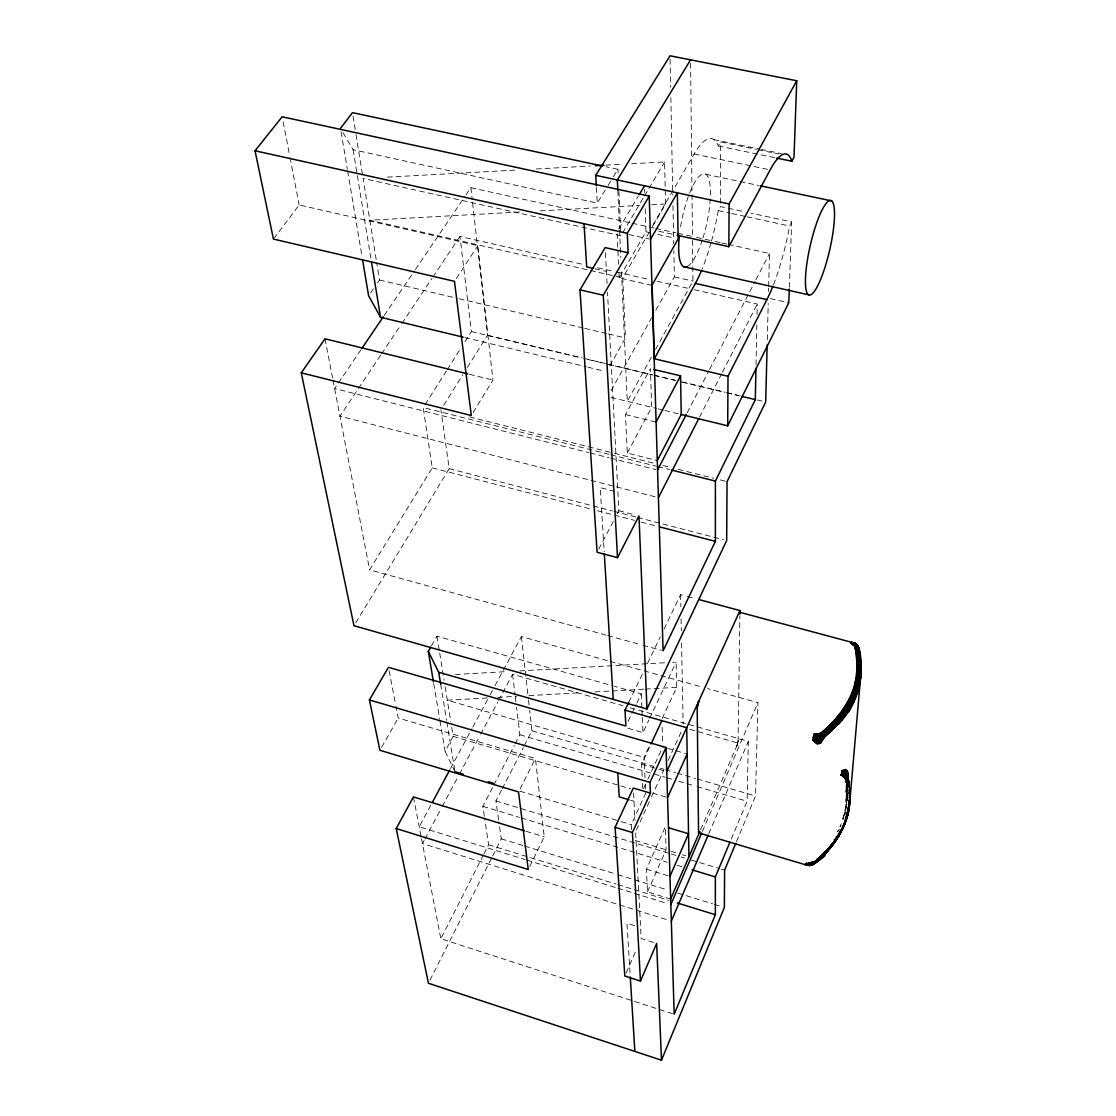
<?xml version="1.0" encoding="UTF-8"?>
<svg xmlns="http://www.w3.org/2000/svg" width="1116" height="1116" viewBox="0 0 1116 1116"><rect width="100%" height="100%" fill="white"/><g stroke="black" fill="none" stroke-linecap="round" stroke-linejoin="round"><path stroke-width="0.75" stroke-dasharray="5 3.75" d="M720.448 203.182L720.601 141.969L756.453 149.391M845.468 811.695L844.338 812.853L844.728 815.196L846.751 794.104L845.677 790.574L846.584 790.588L846.221 777.81L845.621 774.657L841.464 771.812L841.715 770.249L845.37 769.105L848.132 771.77L849.318 782.539L846.054 784.925L846.444 804.664L842.134 821.083L843.808 818.67L843.71 815.615M700.555 829.885L738.081 743.061L739.88 615.795M731.231 839.079L747.106 801.246L748.32 741.401L629.619 707.614M756.034 364.848L756.843 324.882M757.053 314.447L757.276 304.026L691.013 288.96M736.448 841.715L755.532 795.973L757.931 702.662L707.6 688.6M767.292 339.808L768.227 303.552M768.533 291.471L768.617 288.012M768.659 286.282L769.51 253.485L728.79 244.516M847.267 799.907L845.105 775.425L843.138 773.109L841.45 773.402L840.362 775.592L846.263 778.703L848.3 793.727L846.751 794.104L846.263 778.703L848.411 776.331L845.37 769.105L848.355 776.875L849.164 786.375M847.755 800.981L847.211 778.633L844.533 776.931L842.901 777.155L841.087 774.141L845.984 772.342L844.882 770.347L841.715 770.249L843.822 772.481C847.895 777.573 850.071 769.9 844.882 770.347L846.179 769.412C848.537 772.467 849.499 778.605 843.891 778.424L841.464 771.812L845.258 770.905L846.179 769.412M789.347 287.272L791.69 221.931L750.97 213.156M845.258 770.905C848.244 769.189 849.025 775.243 846.584 772.439L842.622 770.431L841.631 770.947L842.175 772.007C845.049 768.715 846.779 774.49 847.63 777.88L847.211 778.633C847.714 785.064 849.904 793.713 845.872 798.93L846.444 804.664L845.258 807.3L846.584 808.165M841.464 771.812L844.547 779.177L848.313 777.503L841.645 773.96M848.146 794.955L846.444 804.664L845.551 804.524M844.547 779.177L843.417 773.625L841.241 772.774L845.244 772.16L846.891 769.859L843.501 771.937M849.15 789.556L847.867 778.103L840.669 774.727C842.092 776.778 847.755 774.602 848.132 771.77M845.133 774.295L844.324 771.84L844.352 774.504C851.285 772.356 845.551 779.596 843.822 777.085M847.365 773.402L846.96 771.993L844.993 771.672M737.146 745.167L738.122 740.717L736.811 746.004L737.146 745.167A3.906 0.739 -74.3 0 0 738.122 740.717M846.04 808.193L846.444 804.664M848.174 774.225L844.533 776.931M844.728 815.196L846.012 811.695M839.595 829.607L837.586 831.685L841.171 823.775M708.813 833.61L748.32 741.401M702.383 831.462L757.931 702.662M626.174 972.915L636.399 949.507M647.503 891.907L666.099 849.82L665.345 826.817L646.457 869.183L647.503 891.907L670.66 899.05M636.399 830.067L650.795 798.484M651.521 796.894L663.769 770.054M668.079 760.568L682.49 728.985M631.53 829.607L631.265 824.626L645.662 793.253L645.285 784.715M643.527 788.677L647.085 780.949M647.796 779.4L662.751 746.939M644.978 777.894L644.072 757.401L649.861 744.944M662.193 718.481L676.687 687.344L676.115 662.137L672.641 662.332M642.174 776.359L641.616 764.223L650.307 745.558M627.987 728.274L642.969 732.584L648.856 720.057M649.596 718.495L676.115 662.137M628.071 721.424L636.12 704.587M636.845 703.066L641.24 693.873L614.456 686.312M628.754 702.327L643.039 672.683M647.545 663.322L660.323 636.79M664.076 628.992L680.607 594.661L685.545 595.986M529.779 866.407L544.231 836.833L535.443 758.531L398.231 718.034L395.943 706.205M430.009 980.155L491.877 857.479M492.658 855.93L501.279 838.855L498.852 821.627M520.056 788.9L535.443 758.531M672.516 1013.719L440.848 938.765L483.116 855.526M483.898 853.977L488.599 844.728L484.609 818M699.537 417.077L721.689 373.72M722.471 372.158L757.276 304.026M498.615 819.897L495.95 800.953L501.433 790.281M502.214 788.761L523.348 747.567M524.143 746.046L531.969 730.799L529.654 710.236M773.5 284.608A83.965 19.293 -77.4 0 0 789.584 226.018L791.69 221.931M484.358 816.326L482.851 806.296L493.091 786.515M493.872 784.994L514.35 745.418M515.132 743.898L519.861 734.76L516.541 707.125M687.163 412.767L708.744 371.014M709.539 369.466L755.113 281.316M755.923 279.767L769.51 253.485M598.734 549.17L614.037 519.972M617.26 513.834L618.878 510.765L607.495 292.239M424.108 840.487L422.462 843.57L669.67 920.533M424.917 838.953L441.308 808.165M442.131 806.631L458.509 775.857M459.332 774.323L479.824 735.849M480.633 734.314L497.848 701.992M498.671 700.457L512.593 674.287L622.937 705.703M627.276 453.068L651.702 407.298L650.447 368.643L625.49 414.552L627.276 453.068L657.282 460.601M430.762 805.347L419.225 826.817L525.162 859.571M450.529 768.533L471.956 728.636M472.779 727.102L489.254 696.426M490.077 694.891L494.193 687.219M495.016 685.684L521.381 636.594L608.611 660.965M454.993 771.728L445.089 751.249L453.152 736.379L451.031 723.224M651.381 357.19L627.276 401.328L621.375 269.877M655.538 349.573L692.938 281.079L692.464 237.527M711.478 241.112A83.156 21.943 -77.8 0 0 718.23 210.589L720.448 206.572L744.191 211.691M611.219 390.53L651.632 317.795M655.845 310.22L674.371 276.88L673.855 250.765M609.782 365.797L625.448 337.953L622.77 277.856L648.968 232.644M381.574 747.371L398.231 718.034M653.055 224.86L694.138 153.98A83.156 21.943 -77.8 0 1 718.313 145.973L720.601 141.969M431.474 645.857L436.984 636.19L612.782 685.838M651.939 285.361L619.185 277.898L645.997 231.765L645.215 207.925M652.455 226.618L665.555 204.005L664.592 161.946L629.94 163.843M622.658 232.798L643.625 197.379M644.49 195.9L664.592 161.946M618.836 228.919L638.31 196.193M355.767 622.756L449.204 468.636L440.918 409.712M343.017 132.623L353.088 149.711L597.269 203.084L607.16 186.944M608.067 185.465L612.558 178.128M613.465 176.663L617.957 169.325L606.044 166.772M473.114 412.557L492.951 380.054L477.871 245.687L299.172 204.967L274.452 237.694M606.072 635.102L369.619 569.857L432.241 467.841L423.215 407.549L609.001 454.31M443.652 405.331L462.833 374.683M467.395 367.373L487.483 335.274L472.431 201.438M425.07 404.62L446.386 371M447.307 369.549L460.28 349.085M464.912 341.775L471.398 331.55L459.973 236.466L583.989 264.645M844.882 770.347L845.621 769.552M456.346 278.484L477.871 245.687M847.797 773.458L845.775 775.16L841.938 776.038M380.598 355.293L339.948 416.156L589.332 479.936M381.574 353.842L400.923 324.868M401.9 323.417L431.892 278.498M432.869 277.047L459.973 236.466M360.9 349.824L334.619 388.549L588.606 452.594M384.253 315.396L414.427 270.923M415.403 269.486L465.051 196.318M466.014 194.881L470.882 187.711L630.373 222.837M370.582 292.866L373.553 288.584M377.515 282.85L379.496 279.99L376.734 262.916M847.588 771.072L846.584 772.439M847.421 770.612L845.482 772.621L845.747 774.072L842.859 772.565L842.287 773.221M842.287 776.569L847.644 774.434M840.362 775.592L844.352 774.504M840.083 826.44L841.213 826.007M848.118 790.17L846.584 790.588M848.341 797.284L847.337 797.549M843.138 773.109L844.505 772.914M843.961 770.682C842.134 770.835 848.132 771.017 848.104 772.816M387.364 177.137L515.578 170.106M536.378 168.976L590.085 166.033M605.681 165.168L623.007 164.219M519.442 212.026L369.842 220.243L588.83 270.114M540.311 210.882L639.468 205.442M651.646 204.772L665.555 204.005M455.44 674.496L505.827 671.665M519.735 670.897L665.68 662.709M487.287 697.96L447.321 700.206L644.072 757.401M497.708 697.374L516.82 696.3M528.984 695.617L581.115 692.701M595.023 691.92L610.661 691.041M612.405 690.943L643.681 689.186M645.411 689.088L676.687 687.344M846.653 770.054L845.328 769.998M714.003 139.653L759.55 149.07M761.238 149.418L781.493 153.617M758.155 149.739L778.633 153.98M718.313 145.973L775.132 157.774M694.138 153.98L770.152 169.883M705.786 174.263L758.517 185.437M718.23 210.589L730.115 213.156M731.817 213.533L745.404 216.462M747.106 216.839L789.584 226.018M632.075 223.214L654.129 228.069M655.831 228.445L676.184 232.937M677.886 233.3L694.85 237.038M696.551 237.415L713.515 241.154M715.217 241.53L720.308 242.646M721.996 243.023L727.088 244.139M658.775 231.221L675.459 234.904M645.997 231.765L649.386 232.519M657.84 234.388L674.775 238.126M628.782 234.499L648.87 238.95M620.901 235.755L363.105 178.462L376.455 261.214M674.371 276.88L692.938 281.079M770.291 298.572L788.789 302.743M597.576 267.742L614.567 271.593M616.269 271.983L650.237 279.697M657.031 281.246L689.311 288.584M594.898 268.761L606.406 271.369M590.517 270.504L622.77 277.856M379.496 279.99L457.518 298.377M459.22 298.781L583.04 327.964M584.728 328.369L606.783 333.558M608.485 333.963L625.448 337.953M487.483 335.274L581.896 357.901M583.584 358.306L652.721 374.878M654.408 375.283L674.636 380.137M681.374 381.756L725.219 392.26M726.907 392.665L738.708 395.496M757.248 399.947L762.312 401.16M471.398 331.55L581.241 357.887M588.006 359.505L604.9 363.551M606.602 363.955L652.232 374.906M653.92 375.311L675.891 380.57M682.643 382.202L724.898 392.33M726.586 392.734L740.103 395.971M464.842 337.548L586.263 366.787M587.937 367.192L604.802 371.251M611.094 397.38L656.626 408.498M658.259 408.888L663.183 410.088M664.829 410.493L679.588 414.092M469.445 374.279L492.951 380.054M625.49 414.552L656.11 422.085M847.909 774.002L845.928 772.942L847.002 778.326M469.529 416.896L612.6 452.859M614.274 453.291L656.361 463.865M663.085 465.553L671.497 467.674M678.235 469.362L713.584 478.248M720.308 479.95L725.358 481.219M610.689 454.728L656.292 466.209M657.98 466.627L669.795 469.613M590.294 453.026L608.792 457.686M610.48 458.118L655.887 469.571M591.02 480.368L655.05 496.76M614.693 491.319L600.227 487.608L604.175 551.848M618.878 510.765L635.632 515.09M449.204 468.636L612.321 510.919M614.009 511.351L635.869 517.015M637.543 517.447L723.308 539.67M432.241 467.841L590.671 508.98M597.409 510.723L634.488 520.349M641.226 522.107L656.403 526.041M687.205 596.432L695.449 598.636M607.746 635.562L641.295 644.811M642.969 645.271L661.411 650.363M610.299 661.425L700.89 686.731M689.855 729.306L738.081 743.061M667.633 748.348L685.531 753.509M531.969 730.799L653.767 766.301M660.435 768.254L663.769 769.217M665.443 769.705L675.445 772.621M677.119 773.109L695.463 778.466M697.137 778.954L755.532 795.973M641.616 764.223L657.338 768.812M658.914 769.273L666.768 771.561M519.861 734.76L665.234 777.294M666.894 777.782L671.916 779.247M678.598 781.2L695.31 786.096M696.97 786.585L747.106 801.246M652.721 793.155L667.563 797.535M453.152 736.379L619.101 785.413M620.761 785.901L630.721 788.845M630.721 800.284L634.014 801.26M519.847 791.188L619.617 821.139M621.277 821.641L631.265 824.626M635.311 840.515L666.099 849.82M670.995 851.299L675.891 852.777M682.42 854.758L685.684 855.735M495.95 800.953L669.53 853.461M671.19 853.963L679.532 856.488M681.206 856.99L684.54 857.995M691.222 860.018L697.891 862.04M699.565 862.542L719.597 868.597M721.257 869.113L724.605 870.117M482.851 806.296L519.386 817.4M521.046 817.902L667.201 862.291M677.161 865.318L682.141 866.825M526.027 831.28L544.231 836.833M646.457 869.183L669.963 876.367M501.279 838.855L522.916 845.496M524.576 846.012L616.144 874.163M617.818 874.665L632.8 879.282M634.46 879.785L667.759 890.024M677.747 893.093L712.706 903.834M714.38 904.351L722.708 906.903M488.599 844.728L616.046 884.067M617.706 884.583L632.605 889.173M634.251 889.689L669.014 900.417M526.822 860.087L616.199 887.722M617.859 888.224L632.758 892.842M634.418 893.344L667.521 903.583M634.544 925.708L626.997 923.351L630.177 975.258M653.558 942.49L641.17 938.584L635.632 832.41M840.892 775.327L842.524 775.983M841.45 773.402L847.058 775.732M845.621 774.657L847.979 775.634M842.985 818.363L843.808 818.67M847.295 774.811L848.174 775.202M843.612 771.379L841.924 770.626L841.924 771.393M842.175 772.007L843.64 773.053M849.597 785.385L848.313 777.503L841.087 774.141M842.733 771.407L843.822 772.481M843.961 777.726L845.426 778.996L846.054 784.925M844.617 772.356L845.398 773.179L845.244 772.16M845.886 796.14L846.779 797.619L847.1 784.66M847.658 776.025L848.885 786.668M847.211 778.633L848.606 783.795M283.129 121.853L289.686 155.78M290.007 157.482L299.172 204.967M325.021 338.818L332.694 378.603M333.014 380.263L369.619 569.857M389.093 670.716L395.622 704.517M413.45 796.908L421.164 836.874M421.499 838.548L440.848 938.765M341.064 131.758L347.369 169.339M347.662 171.041L362.002 256.457M433.719 683.536L439.69 719.095M439.969 720.783L445.089 751.249M353.088 149.711L371.014 259.121M440.667 684.261L446.567 720.28M446.846 721.996L454.714 770.012M353.033 116.022L355.753 132.902M356.018 134.59L362.56 175.086M436.984 636.19L439.453 651.437M439.718 653.139L444.084 680.188M445.158 686.856L450.766 721.578M848.313 777.503L849.388 786.069M848.495 776.903L849.555 785.552M512.593 674.287L515.09 695.031M515.299 696.761L516.331 705.396M470.882 187.711L472.235 199.722M521.381 636.594L528.314 698.253M528.496 699.969L529.472 708.534M848.02 784.227L848.3 787.087M849.262 782.86L849.653 788.956M849.109 783.181L849.443 789.263M596.418 187.46L597.269 203.084M605.43 252.69L607.034 283.548M633.581 793.002L635.004 820.302M617.148 233.607L618.557 264.269M618.962 272.792L619.185 277.898M642.495 783.293L642.746 788.496M617.957 169.325L618.111 172.729M618.934 191.464L620.761 232.351M641.24 693.873L641.923 709.023M641.993 710.711L642.216 715.747M642.286 717.435L642.969 732.584M617.804 190.32L619.519 228.375M619.589 230.105L620.831 257.768M644.616 189.19L644.727 192.594M662.109 727.227L662.639 743.647M670.102 59.288L670.646 87.132M670.856 97.58L672.767 195.063M672.976 205.511L673.729 243.804M680.607 594.661L680.844 606.727M681.081 618.794L681.318 630.861M681.555 642.928L683.145 723.963M690.595 63.333L692.45 235.783M680.551 226.757A47.681 12.583 -77.8 0 1 705.465 174.082A47.681 12.583 -77.8 0 1 702.843 238.238M702.355 239.787A47.681 12.583 -77.8 0 1 687.205 266.557M711.018 242.772A83.156 21.943 -77.8 0 1 702.271 268.635"/><path stroke-width="1.5" d="M524.367 830.764L413.45 796.908L396.208 828.532L528.259 869.517L518.521 791.928L379.914 750.301L369.424 699.955L388.438 667.326L666.029 747.441L674.176 1014.249L715.356 914.729L715.356 876.925L729.906 842.231M467.771 373.874L325.021 338.818L301.278 372.814L471.301 415.515L454.477 281.33L273.42 239.061L255.034 150.772L282.153 116.775L649.219 196.109L663.085 650.823L715.384 541.358L715.398 481.094L755.323 399.612L755.951 368.336M859.055 649.54L856.753 644.671L851.382 642.495L855.093 647.029L857.423 662.792L860.855 664.927L858.874 648.563L856.558 645.466L851.815 643.304C853.154 639.886 860.896 649.038 857.646 648.145L858.037 646.206L859.153 650.042L858.874 648.563L851.257 643.611C858.413 638.715 861.58 657.045 860.645 661.244C863.212 684.192 854.451 707.349 838.632 723.935C854.954 704.88 864.105 679.742 859.669 654.632C860.073 649.149 857.758 642.886 851.606 642.286L739.545 612.238M859.055 649.205C859.111 646.499 853.949 640.417 852.122 644.281L855.86 645.606L858.595 648.368C866.797 682.42 849.973 716.625 823.664 737.815C818.795 742.056 814.568 746.367 813.243 737.132L815.447 734.747L820.818 733.184L823.957 737.174L821.013 742.726L819.381 743.535L816.466 743.521L812.741 739.992L813.648 739.127C828.881 727.827 842.454 713.222 850.727 695.993C855.93 684.457 857.59 671.567 856.614 659.012C856.056 653.864 858.316 644.351 851.606 642.286M813.494 739.908L813.425 738.206L819.632 733.491L822.966 738.945L817.428 743.702L816.703 741.512L813.648 739.127L816.94 739.28L820.26 743.214C822.673 740.229 818.265 736.462 816.019 734.481L814.248 733.979L813.899 734.942L817.4 738.959L815.433 741.484L812.741 739.992L822.534 734.398C842.162 718.913 858.427 696.356 859.055 670.535C859.501 667.242 858.497 638.701 853.601 645.313M680.83 414.399L727.688 425.838L728.009 376.259L766.887 299.604A83.965 19.293 -77.4 0 0 772.858 286.24M677.119 235.267L728.846 246.678L729.125 203.963L796.74 80.757L670.032 55.8L595.749 175.31L596.321 185.716M853.852 644.63L851.103 642.969L852.066 642.439L856.307 644.434L855.121 647.643C865.165 680.746 845.328 712.371 823.19 735.332L823.51 738.401L822.004 738.039L816.563 742.531L817.428 743.702M739.908 614.051L739.964 610.564L698.742 599.515M853.266 643.765C849.611 641.337 858.623 644.337 857.772 647.238C854.619 649.47 854.675 641.505 857.088 645.383C861.692 661.23 862.25 678.43 856.935 694.18C852.763 697.835 849.834 720.601 843.347 709.999L843.138 709.26M767.152 344.983L765.688 401.969L727.046 481.638L726.669 540.549L646.959 708.995L353.967 625.727L301.278 372.814M860.031 655.315L858.999 654.046L860.659 676.463L849.681 803.046C848.509 818.893 841.534 833.833 831.211 845.802M849.862 789.835L849.876 796.14L849.862 788.231C851.048 806.268 847.17 827.946 834.043 840.139M848.439 804.245L849.527 803.353L850.029 795.834L847.532 813.466M830.96 845.802L838.367 836.442L842.859 828.128C834.503 841.715 824.961 860.492 808.877 865.026C798.944 863.073 815.489 868.485 812.476 861.984L805.375 864.747L698.742 832.913M789.291 288.988L788.789 302.743L727.688 425.838M796.74 80.757L794.006 157.161L791.844 161.234A83.965 19.293 -77.4 0 0 770.152 169.883L728.846 246.678M856.544 673.38L860.576 676.059L860.966 667.577M805.375 864.747L809.644 865.472L812.587 864.747L827.779 850.434L815.14 863.003L810.216 865.458C818.028 860.283 809.867 865.625 806.338 864.286C814.234 868.918 823.301 854.549 829.188 848.606M849.862 798.442L850.029 795.834M813.899 735.723L823.957 737.174L841.018 720.518L851.871 705.577C859.041 692.729 860.576 677.203 857.423 662.792L857.479 666.405L860.924 668.637L858.106 646.373L852.638 643.235M857.13 673.659L856.711 677.273L860.157 679.784L860.687 671.971L857.381 670.032L856.711 689.325L851.076 706.288L847.881 702.94L846.514 704.057L836.233 723.042L822.004 738.039L822.464 739.573L813.648 739.127M848.746 806.296L849.276 800.298L848.718 802.934M849.471 801.232L848.62 807.496L849.625 801.037M819.716 742.949L821.334 740.215L817.986 740.494L816.019 742.154L819.381 743.535L819.381 742.293L814.652 740.871L814.582 739.685L820.469 741.066L820.26 743.214M822.269 738.666L818.726 737.969L815.015 734.286L813.899 734.942C829.425 741.261 836.01 719.862 843.347 709.999L834.252 721.062L830.722 723.852L830.178 725.219L832.941 729.18L848.23 708.66L852.68 696.147L855.33 684.471C861.859 685.419 857.967 698.867 853.084 691.836L854.354 688.042L857.869 691.264M822.018 740.257L818.739 733.798L821.767 733.519L838.074 716.765L840.432 719.15L840.822 721.452M812.476 861.984L811.039 865.263L805.278 864.523L807.956 865.151L813.913 863.896L823.915 854.563C818.963 857.102 813.982 867.425 807.314 864.565L805.543 864.705L811.346 865.249L807.928 864.663L808.974 863.031L812.057 863.756L814.847 862.989L811.667 865.053L814.15 863.798M807.928 864.663L809.365 865.36L813.187 862.64L812.49 862.738C811.876 868.583 841.032 842.022 812.057 864.705M860.659 676.463L860.157 679.784M854.8 643.416L855.372 646.792C857.981 646.513 860.073 650.684 858.106 646.373M848.899 807.245C848.592 816.396 842.05 831.434 834.935 840.264M849.025 803.897L849.374 801.33M848.606 711.045L855.414 693.217L856.711 677.273L856.112 680.886L859.39 683.104L858.734 687.205L859.348 685.364L860.422 675.682L859.613 659.933L856.614 659.012M836.777 838.73L827.235 851.034L810.83 865.026C816.48 857.646 816.047 867.802 808.737 863.24L806.938 865.151L805.264 864.049M857.088 645.383L855.121 647.643M849.764 802.599L845.537 820.748M849.262 806.659L845.147 820.916M854.549 644.225L856.6 645.062L858.748 648.229M851.815 643.304L854.075 643.095L854.424 644.741L857.465 645.383M857.73 690.888C860.799 675.919 860.841 657.352 855.902 644.016M698.253 702.396A4.366 0.921 -74.4 0 0 697.179 707.391L698.63 701.462L697.179 707.391L698.546 832.187A4.045 0.781 -73.7 0 0 699.579 832.062L698.546 832.187M858.204 647.782L857.116 645.09L855.791 645.676L856.251 647.113C859.934 649.428 854.954 643.737 853.935 643.974L854.94 645.02M813.076 862.528L806.687 864.788L807.733 865.291L808.43 863.937L812.49 862.738M847.937 813.871L846.695 814.959L848.69 810.272L846.849 817.735L842.036 829.439L847.1 816.968M847.63 813.383L849.527 803.353M815.643 862.138L814.847 862.989M817.986 740.494C843.515 720.49 868.918 688.195 856.628 653.39L856.014 653.306M856.363 644.323L855.093 647.029L856.879 647.587M817.317 858.678L818.865 859.194L826.761 851.131L836.107 839.916L840.767 832.383C834.182 844.798 823.845 854.828 812.95 863.393C812.225 864.579 806.394 866.56 807.845 864.189L810.146 865.012L810.049 863.868M854.396 645.536C854.786 642.439 858.288 645.02 854.424 644.741M821.013 742.726L819.144 739.49L823.176 736.295L822.534 734.398C847.867 714.045 866.086 680.341 856.056 647.559C864.607 680.202 848.034 714.087 821.767 733.519L819.674 737.146L814.401 740.382M815.21 740.926L820.093 741.484M842.217 828.351L846.988 817.456L843.124 825.993M808.905 865.36L808.737 863.24L811.485 864.063L815.88 860.896M819.618 738.192L819.144 739.49L814.248 733.979M853.335 702.787C857.772 689.144 861.678 673.687 857.227 659.193M808.472 865.402L809.686 863.156M846.277 817.219L847.281 814.666M811.081 865.318L813.271 862.933L811.681 863.059L811.876 864.495M396.208 828.532L428.446 983.266L661.481 1060.2L724.368 907.42L724.605 870.117L735.793 843.305M853.043 644.378L854.075 643.095M855.791 644.406L854.968 645.411L856.6 645.062L858.092 648.801L858.232 646.722L855.302 646.108M671.33 921.049L708.13 835.2M670.66 899.05L699.871 831.462M670.828 904.602L701.699 833.052M640.472 981.062L632.409 832.536L650.433 793.113L633.316 788.063L615.097 827.319L624.807 976.04L640.472 981.062L656.654 943.466L661.481 1060.2M669.963 876.367L688.544 833.75L668.665 827.807M667.563 797.535L687.163 753.97M843.961 825.547L840.167 833.066L838.758 833.303M666.768 771.561L739.964 610.564M650.433 793.113L649.986 782.386L666.029 747.441M651.033 743.995L661.9 720.657M849.834 792.541L849.876 796.14M805.905 864.9L809.449 865.374L810.425 863.379M430.678 647.238L428.321 651.381L438.7 672.25L625.867 726.028L625.002 710.125L628.754 702.327M829.565 846.835C841.562 834.782 827.988 852.401 825.561 850.908M806.143 864.677L807.021 863.198L809.044 864.607M832.118 843.57C834.057 844.421 838.269 837.893 835.326 840.236M836.247 836.735L838.451 836.135M844.31 825.031L845.412 821.795M658.412 497.61L698.755 418.626M738.583 613.591L739.922 613.284A4.213 0.865 -74.9 0 0 738.932 612.893M649.219 196.109L627.29 233.314L628.099 252.746L605.165 247.599L579.985 289.853L597.116 552.239L617.511 557.651L638.98 515.969L646.959 708.995M842.65 828.742L838.102 836.609M657.575 469.989L686.354 414.315M657.282 460.601L681.22 414.496L680.551 375.841L653.795 369.452M856.488 646.443L857.618 645.955L858.762 648.005M656.11 422.085L680.551 375.841M432.408 802.278L449.706 770.054M728.009 376.259L654.367 358.766L695.38 283.408A83.156 21.943 -77.8 0 0 701.601 270.253M651.939 285.361L678.151 238.866L677.356 192.845L650.544 239.326M838.562 836.219L840.767 832.383M617.511 557.651L603.282 295.238L628.099 252.746M639.189 194.7L644.504 185.786M690.567 59.846L617.343 179.941L617.804 190.32M813.773 863.686L830.36 846.905M839.957 832.09L841.478 829.662L837.167 836.819M813.996 862.891L810.216 865.458M835.856 840.083L838.702 835.954M809.644 865.472L811.332 862.975L813.062 862.975M361.877 348.387L383.29 316.818M831.113 846.625L836.442 839.441M340.492 128.34L352.475 112.646L602.64 166.047M823.19 735.332L827.737 731.371L840.794 713.417L843.794 717.086L841.018 720.518M830.834 845.802L832.536 843.626L830.555 845.775M830.862 846.779L834.015 842.845M855.372 646.792L856.767 645.913L856.042 645.146L851.257 643.611M827.667 850.685L831.211 846.207M808.974 863.031L809.491 864.677L808.43 863.937L809.449 865.374L810.927 864.691L809.881 863.212L808.821 863.533L809.491 864.677L811.611 865.165M813.48 864.021L814.234 863.003L813.494 863.087M829.09 847.951L818.154 859.055M827.235 851.034L831.434 846.165M850.727 695.993L852.68 696.147L854.87 698.7L857.367 690.093L858.497 682.015L857.479 666.405L857.702 685.684L850.099 704.573L840.697 719.611L828.56 733.31L826.328 729.669L830.178 725.219L820.818 733.184M827.779 850.434C827.709 853.21 818.893 857.995 823.65 852.931M823.915 854.563L818.865 859.194M827.737 731.371C839.33 721.355 849.639 708.827 851.899 693.245L853.084 691.836L847.895 708.214L840.892 720.071L837.098 724.912L834.252 721.062L826.775 730.101L821.767 733.519M828.267 732.361L836.791 724.005L842.887 715.272L848.425 703.233L849.443 698.714M821.753 854.968L825.98 851.048L819.953 857.004M816.94 739.28L813.787 736.644L817.749 734.049L820.916 734.677M817.512 739.88L818.753 738.918L822.394 739.266M814.624 863.407L811.499 864.788L808.821 863.533M823.678 736.281C835.326 727.911 843.724 714.938 848.034 701.406L849.834 699.3L853.084 702.522M814.652 739.015L818.753 738.918L818.726 737.969L813.243 737.132L817.079 740.201L818.6 743.033C817.916 743.479 815.922 738.625 813.425 738.206L816.201 738.653M811.904 863.31L812.49 864.384L814.024 863.798L811.346 865.151M812.336 864.774L814.443 863.575L813.048 864.398M821.32 741.624L819.381 742.293L818.739 740.801M807.314 864.565L810.146 865.012M809.365 865.36L810.146 865.179M844.882 706.679L847.239 707.558L848.844 709.971M812.197 864.942L812.867 863.993L809.393 863.561L812.281 864.468M813.522 863.31L811.792 863.435M819.8 740.759L820.874 740.647M853.308 643.29L854.089 643.235M595.288 165.74L603.951 165.266M814.164 738.708L815.21 738.653M808.375 864.133L806.073 863.84L806.394 863.073L808.11 864.858M818.279 738.318L813.955 737.732M816.884 736.937L813.787 736.644M814.303 736.225L824.027 737.955M815.433 741.484L819.005 742.67M837.321 716.737L838.074 716.765M816.019 734.481L818.53 734.635M851.703 642.816L854.075 644.183M856.628 653.39L858.274 653.711M819.116 735.193L822.729 735.472L821.85 734.244M816.507 734.872L814.527 734.523M821.027 737.899L818.154 737.327M776.806 158.123L791.844 161.234M760.219 185.786L831.671 200.908A48.476 9.974 -77.1 0 1 821.599 276.991A48.476 9.974 -77.1 0 1 806.631 265.301A48.476 9.974 -77.1 0 1 831.671 200.908M595.749 175.31L729.125 203.963M255.034 150.772L627.29 233.314M683.829 266.794L808.654 294.805M695.38 283.408L766.887 299.604M593.252 268.384L586.681 266.891L584.031 223.716M579.985 289.853L603.282 295.238M741.791 396.375L755.323 399.612M362.574 259.861L368.601 295.74L380.542 317.251L463.168 337.144M671.483 470.031L715.398 481.094M659.765 526.919L715.384 541.358M858.553 648.591L858.078 647.015M625.002 710.125L686.703 727.73L688.949 856.725M369.424 699.955L649.986 782.386M629.075 799.795L619.227 796.866L617.748 772.914M454.993 771.728L463.307 774.225M488.25 781.702L493.244 783.209M615.097 827.319L632.409 832.536M692.115 869.852L715.356 876.925M677.286 902.97L715.356 914.729M857.827 647.936L858.399 649.08M816.019 742.154L818.154 743.34M855.86 646.429L856.795 646.861L856.6 645.062M806.687 864.788L807.565 865.207M808.584 863.658L809.756 864.747M859.613 659.933L860.645 661.244M816.745 734.216L821.334 740.215M819.158 734.133L822.004 738.039M854.591 643.514L856.39 647.238M811.499 864.788L810.83 863.435M857.73 645.718L858.553 647.615M855.037 645.871L855.567 647.294M858.218 647.001L858.581 647.908M856.67 645.02L857.59 647.712M860.687 671.971L860.771 668.261M859.39 683.104L859.878 667.27L857.2 653.446M856.558 645.466L857.116 647.28L857.479 645.773L858.232 647.294M817.414 736.574L817.665 737.676M428.321 651.381L433.426 681.848M371.572 262.539L380.542 317.251M438.7 672.25L440.667 684.261M859.669 654.632L860.855 664.927M856.042 645.146L856.167 646.038M859.153 650.042L858.595 648.368L860.924 668.637M604.286 553.578L613.242 699.411M630.289 976.988L634.851 1051.412M652.107 284.594L654.367 358.766M687.205 266.557A47.681 12.583 -77.8 0 1 679.379 235.42M856.112 680.886L855.484 688.502L852.457 701.266L843.794 717.086C850.824 706.791 855.177 694.473 855.274 681.974L856.112 680.886"/></g></svg>
